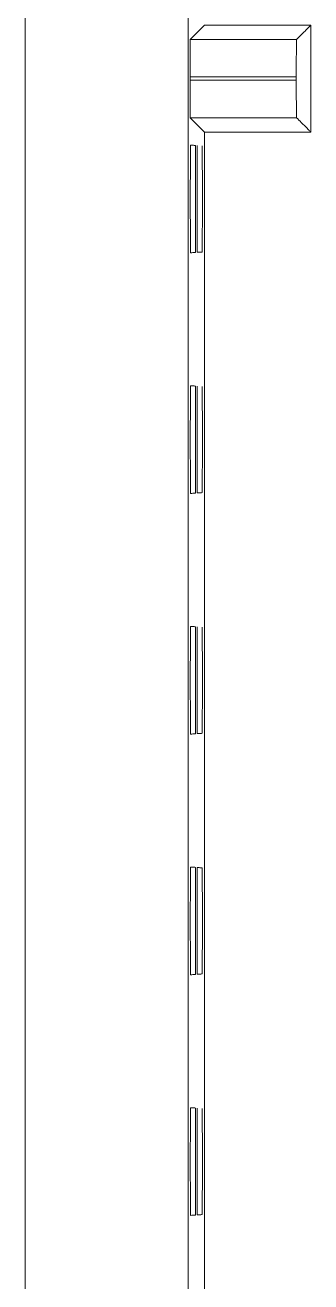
# Model space of a CAD drawing. Header units: millimetres. Extents: x -195 to 1349, y 148 to 750.
# Drawn here: x 1151.27 to 1156.61, y 434.49 to 457.99 of the extents above; entities that cross this region are included whole.
import ezdxf

# ---------------------------------------------------------------- set-up
doc = ezdxf.new("R2010")
doc.units = ezdxf.units.MM
doc.layers.add('4', color=7, linetype='CONTINUOUS', true_color=0xffffff)

msp = doc.modelspace()

# ---------------------------------------------------------------- linework, layer by layer
at = {"layer": '4', "color": 7, "linetype": 'Continuous', "lineweight": 18}
for p, q in [((1151.266, 493.431), (1151.266, 317.039)), ((1154.316, 492.781), (1154.316, 317.689)), ((1154.355, 457.716), (1154.623, 457.985)), ((1154.351, 457.016), (1154.351, 456.954)), ((1156.339, 457.016), (1156.339, 456.954)), ((1154.623, 455.985), (1154.355, 456.254))]:
    msp.add_line(p, q, dxfattribs=at)
for points in [[(1156.611, 457.985), (1155.949, 457.985), (1155.286, 457.985), (1154.623, 457.985)], [(1156.611, 457.985), (1156.611, 457.319), (1156.611, 456.652), (1156.611, 455.985)], [(1154.623, 455.985), (1155.286, 455.985), (1155.949, 455.985), (1156.611, 455.985)]]:
    msp.add_open_spline(points, degree=3, dxfattribs=at)
for points, knots in [([(1156.343, 457.716), (1156.353, 457.727), (1156.364, 457.738), (1156.423, 457.797), (1156.472, 457.845), (1156.55, 457.924), (1156.581, 457.955), (1156.611, 457.985)], [0, 0, 0, 0, 0.12101, 0.12101, 0.659295, 0.659295, 1, 1, 1, 1]), ([(1154.351, 457.016), (1154.351, 457.063), (1154.351, 457.108), (1154.351, 457.175), (1154.351, 457.197), (1154.351, 457.241), (1154.351, 457.262), (1154.351, 457.326), (1154.351, 457.366), (1154.352, 457.413), (1154.352, 457.423), (1154.352, 457.441), (1154.352, 457.45), (1154.352, 457.477), (1154.352, 457.494), (1154.352, 457.542), (1154.352, 457.571), (1154.353, 457.603), (1154.353, 457.609), (1154.353, 457.621), (1154.353, 457.638), (1154.353, 457.663), (1154.353, 457.678), (1154.354, 457.689), (1154.354, 457.692), (1154.354, 457.697), (1154.354, 457.7), (1154.354, 457.711), (1154.354, 457.716), (1154.355, 457.716)], [0, 0, 0, 0, 0.125, 0.125, 0.1875, 0.1875, 0.25, 0.25, 0.375, 0.375, 0.40625, 0.40625, 0.4375, 0.4375, 0.5, 0.5, 0.625, 0.625, 0.65625, 0.65625, 0.6875, 0.75, 0.8125, 0.8125, 0.84375, 0.84375, 0.875, 0.875, 1, 1, 1, 1]), ([(1156.343, 457.716), (1156.342, 457.716), (1156.342, 457.711), (1156.342, 457.698), (1156.342, 457.692), (1156.341, 457.679), (1156.341, 457.671), (1156.341, 457.644), (1156.341, 457.623), (1156.34, 457.591), (1156.34, 457.585), (1156.34, 457.571), (1156.34, 457.564), (1156.34, 457.542), (1156.34, 457.526), (1156.34, 457.478), (1156.34, 457.443), (1156.339, 457.395), (1156.339, 457.386), (1156.339, 457.366), (1156.339, 457.336), (1156.339, 457.284), (1156.339, 457.242), (1156.339, 457.209), (1156.339, 457.198), (1156.339, 457.176), (1156.339, 457.164), (1156.339, 457.108), (1156.339, 457.063), (1156.339, 457.016)], [0, 0, 0, 0, 0.125, 0.125, 0.1875, 0.1875, 0.25, 0.25, 0.375, 0.375, 0.40625, 0.40625, 0.4375, 0.4375, 0.5, 0.5, 0.625, 0.625, 0.65625, 0.65625, 0.6875, 0.75, 0.8125, 0.8125, 0.84375, 0.84375, 0.875, 0.875, 1, 1, 1, 1]), ([(1154.355, 456.254), (1154.354, 456.254), (1154.354, 456.259), (1154.354, 456.273), (1154.354, 456.278), (1154.353, 456.292), (1154.353, 456.3), (1154.353, 456.326), (1154.353, 456.348), (1154.352, 456.379), (1154.352, 456.386), (1154.352, 456.4), (1154.352, 456.407), (1154.352, 456.429), (1154.352, 456.444), (1154.352, 456.493), (1154.352, 456.528), (1154.352, 456.575), (1154.351, 456.585), (1154.351, 456.605), (1154.351, 456.635), (1154.351, 456.686), (1154.351, 456.729), (1154.351, 456.762), (1154.351, 456.773), (1154.351, 456.795), (1154.351, 456.806), (1154.351, 456.863), (1154.351, 456.908), (1154.351, 456.954)], [0, 0, 0, 0, 0.125, 0.125, 0.1875, 0.1875, 0.25, 0.25, 0.375, 0.375, 0.40625, 0.40625, 0.4375, 0.4375, 0.5, 0.5, 0.625, 0.625, 0.65625, 0.65625, 0.6875, 0.75, 0.8125, 0.8125, 0.84375, 0.84375, 0.875, 0.875, 1, 1, 1, 1]), ([(1156.339, 456.954), (1156.339, 456.908), (1156.339, 456.863), (1156.339, 456.796), (1156.339, 456.774), (1156.339, 456.73), (1156.339, 456.708), (1156.339, 456.645), (1156.339, 456.605), (1156.34, 456.557), (1156.34, 456.548), (1156.34, 456.53), (1156.34, 456.52), (1156.34, 456.494), (1156.34, 456.477), (1156.34, 456.428), (1156.34, 456.399), (1156.341, 456.367), (1156.341, 456.361), (1156.341, 456.349), (1156.341, 456.332), (1156.341, 456.308), (1156.341, 456.292), (1156.342, 456.282), (1156.342, 456.279), (1156.342, 456.273), (1156.342, 456.271), (1156.342, 456.259), (1156.342, 456.254), (1156.343, 456.254)], [0, 0, 0, 0, 0.125, 0.125, 0.1875, 0.1875, 0.25, 0.25, 0.375, 0.375, 0.40625, 0.40625, 0.4375, 0.4375, 0.5, 0.5, 0.625, 0.625, 0.65625, 0.65625, 0.6875, 0.75, 0.8125, 0.8125, 0.84375, 0.84375, 0.875, 0.875, 1, 1, 1, 1]), ([(1156.611, 455.985), (1156.599, 455.997), (1156.587, 456.009), (1156.527, 456.07), (1156.479, 456.118), (1156.401, 456.196), (1156.372, 456.225), (1156.343, 456.254)], [0, 0, 0, 0, 0.134571, 0.134571, 0.672856, 0.672856, 1, 1, 1, 1]), ([(1154.623, 455.985), (1154.623, 455.879), (1154.623, 455.773), (1154.623, 438.856), (1154.623, 422.046), (1154.623, 388.425), (1154.623, 371.614), (1154.623, 354.698), (1154.623, 354.591), (1154.623, 354.485)], [0, 0, 0, 0, 0.003136, 0.003136, 0.5, 0.5, 0.996864, 0.996864, 1, 1, 1, 1]), ([(1154.361, 453.728), (1154.361, 453.728), (1154.361, 453.735), (1154.36, 453.754), (1154.36, 453.762), (1154.36, 453.776), (1154.36, 453.781), (1154.36, 453.793), (1154.359, 453.799), (1154.359, 453.817), (1154.359, 453.846), (1154.359, 453.879), (1154.358, 453.907), (1154.358, 453.916), (1154.358, 453.936), (1154.358, 453.946), (1154.358, 453.978), (1154.358, 454), (1154.357, 454.069), (1154.357, 454.12), (1154.357, 454.189), (1154.357, 454.203), (1154.357, 454.231), (1154.357, 454.246), (1154.357, 454.289), (1154.357, 454.319), (1154.356, 454.38), (1154.356, 454.411), (1154.356, 454.458), (1154.356, 454.474), (1154.356, 454.506), (1154.356, 454.522), (1154.356, 454.571), (1154.356, 454.636), (1154.356, 454.702), (1154.356, 454.767), (1154.356, 454.8), (1154.356, 454.85), (1154.356, 454.866), (1154.356, 454.899), (1154.356, 454.98), (1154.356, 455.059), (1154.357, 455.135), (1154.357, 455.15), (1154.357, 455.18), (1154.357, 455.195), (1154.357, 455.239), (1154.357, 455.267), (1154.357, 455.349), (1154.357, 455.4), (1154.358, 455.459), (1154.358, 455.47), (1154.358, 455.492), (1154.358, 455.503), (1154.358, 455.534), (1154.358, 455.554), (1154.359, 455.591), (1154.359, 455.607), (1154.359, 455.639), (1154.359, 455.653), (1154.36, 455.678), (1154.36, 455.7), (1154.36, 455.716), (1154.361, 455.729), (1154.361, 455.734), (1154.361, 455.741), (1154.361, 455.742), (1154.361, 455.742)], [0, 0, 0, 0, 0.0625, 0.0625, 0.09375, 0.09375, 0.109375, 0.109375, 0.125, 0.125, 0.15625, 0.1875, 0.1875, 0.203125, 0.203125, 0.21875, 0.21875, 0.25, 0.25, 0.3125, 0.3125, 0.328125, 0.328125, 0.34375, 0.34375, 0.375, 0.375, 0.40625, 0.40625, 0.421875, 0.421875, 0.4375, 0.4375, 0.46875, 0.5, 0.5, 0.53125, 0.53125, 0.546875, 0.546875, 0.5625, 0.625, 0.625, 0.640625, 0.640625, 0.65625, 0.65625, 0.6875, 0.6875, 0.75, 0.75, 0.765625, 0.765625, 0.78125, 0.78125, 0.8125, 0.8125, 0.84375, 0.84375, 0.875, 0.875, 0.90625, 0.9375, 0.9375, 0.96875, 0.96875, 1, 1, 1, 1]), ([(1154.361, 455.742), (1154.375, 455.741), (1154.388, 455.741), (1154.41, 455.739), (1154.42, 455.738), (1154.436, 455.737), (1154.443, 455.737), (1154.451, 455.736)], [0, 0, 0, 0, 0.448295, 0.448295, 0.75351, 0.75351, 1, 1, 1, 1]), ([(1154.451, 455.736), (1154.451, 455.736), (1154.451, 455.73), (1154.452, 455.711), (1154.452, 455.703), (1154.452, 455.684), (1154.452, 455.672), (1154.453, 455.647), (1154.453, 455.619), (1154.453, 455.586), (1154.454, 455.559), (1154.454, 455.549), (1154.454, 455.53), (1154.454, 455.519), (1154.454, 455.488), (1154.454, 455.466), (1154.455, 455.397), (1154.455, 455.347), (1154.455, 455.278), (1154.455, 455.264), (1154.455, 455.236), (1154.455, 455.222), (1154.455, 455.178), (1154.455, 455.149), (1154.455, 455.089), (1154.456, 455.058), (1154.456, 455.011), (1154.456, 454.995), (1154.456, 454.963), (1154.456, 454.947), (1154.456, 454.899), (1154.456, 454.834), (1154.456, 454.769), (1154.456, 454.704), (1154.456, 454.671), (1154.456, 454.622), (1154.456, 454.605), (1154.456, 454.573), (1154.456, 454.492), (1154.456, 454.414), (1154.455, 454.338), (1154.455, 454.323), (1154.455, 454.293), (1154.455, 454.279), (1154.455, 454.235), (1154.455, 454.207), (1154.455, 454.126), (1154.455, 454.075), (1154.454, 454.017), (1154.454, 454.005), (1154.454, 453.983), (1154.454, 453.973), (1154.454, 453.941), (1154.454, 453.922), (1154.453, 453.886), (1154.453, 453.869), (1154.453, 453.838), (1154.453, 453.824), (1154.452, 453.798), (1154.452, 453.776), (1154.452, 453.76), (1154.451, 453.748), (1154.451, 453.743), (1154.451, 453.736), (1154.451, 453.734), (1154.451, 453.734)], [0, 0, 0, 0, 0.0625, 0.0625, 0.09375, 0.09375, 0.125, 0.125, 0.15625, 0.1875, 0.1875, 0.203125, 0.203125, 0.21875, 0.21875, 0.25, 0.25, 0.3125, 0.3125, 0.328125, 0.328125, 0.34375, 0.34375, 0.375, 0.375, 0.40625, 0.40625, 0.421875, 0.421875, 0.4375, 0.4375, 0.46875, 0.5, 0.5, 0.53125, 0.53125, 0.546875, 0.546875, 0.5625, 0.625, 0.625, 0.640625, 0.640625, 0.65625, 0.65625, 0.6875, 0.6875, 0.75, 0.75, 0.765625, 0.765625, 0.78125, 0.78125, 0.8125, 0.8125, 0.84375, 0.84375, 0.875, 0.875, 0.90625, 0.9375, 0.9375, 0.96875, 0.96875, 1, 1, 1, 1]), ([(1154.487, 453.737), (1154.487, 453.737), (1154.486, 453.743), (1154.486, 453.762), (1154.486, 453.77), (1154.486, 453.785), (1154.485, 453.79), (1154.485, 453.801), (1154.485, 453.807), (1154.485, 453.825), (1154.485, 453.853), (1154.484, 453.887), (1154.484, 453.914), (1154.484, 453.923), (1154.484, 453.943), (1154.484, 453.953), (1154.484, 453.984), (1154.484, 454.006), (1154.483, 454.075), (1154.483, 454.125), (1154.483, 454.194), (1154.483, 454.208), (1154.483, 454.236), (1154.483, 454.25), (1154.482, 454.293), (1154.482, 454.323), (1154.482, 454.383), (1154.482, 454.413), (1154.482, 454.46), (1154.482, 454.476), (1154.482, 454.508), (1154.482, 454.524), (1154.482, 454.572), (1154.482, 454.637), (1154.482, 454.702), (1154.482, 454.767), (1154.482, 454.8), (1154.482, 454.849), (1154.482, 454.865), (1154.482, 454.898), (1154.482, 454.978), (1154.482, 455.056), (1154.482, 455.132), (1154.482, 455.147), (1154.482, 455.176), (1154.482, 455.191), (1154.483, 455.234), (1154.483, 455.262), (1154.483, 455.344), (1154.483, 455.394), (1154.483, 455.452), (1154.484, 455.464), (1154.484, 455.486), (1154.484, 455.496), (1154.484, 455.527), (1154.484, 455.547), (1154.484, 455.583), (1154.484, 455.6), (1154.485, 455.631), (1154.485, 455.645), (1154.485, 455.67), (1154.486, 455.692), (1154.486, 455.708), (1154.486, 455.721), (1154.486, 455.726), (1154.487, 455.732), (1154.487, 455.734), (1154.487, 455.734)], [0, 0, 0, 0, 0.0625, 0.0625, 0.09375, 0.09375, 0.109375, 0.109375, 0.125, 0.125, 0.15625, 0.1875, 0.1875, 0.203125, 0.203125, 0.21875, 0.21875, 0.25, 0.25, 0.3125, 0.3125, 0.328125, 0.328125, 0.34375, 0.34375, 0.375, 0.375, 0.40625, 0.40625, 0.421875, 0.421875, 0.4375, 0.4375, 0.46875, 0.5, 0.5, 0.53125, 0.53125, 0.546875, 0.546875, 0.5625, 0.625, 0.625, 0.640625, 0.640625, 0.65625, 0.65625, 0.6875, 0.6875, 0.75, 0.75, 0.765625, 0.765625, 0.78125, 0.78125, 0.8125, 0.8125, 0.84375, 0.84375, 0.875, 0.875, 0.90625, 0.9375, 0.9375, 0.96875, 0.96875, 1, 1, 1, 1]), ([(1154.576, 455.727), (1154.577, 455.727), (1154.577, 455.721), (1154.577, 455.702), (1154.578, 455.694), (1154.578, 455.675), (1154.578, 455.664), (1154.578, 455.639), (1154.579, 455.612), (1154.579, 455.578), (1154.579, 455.551), (1154.579, 455.542), (1154.579, 455.523), (1154.58, 455.513), (1154.58, 455.481), (1154.58, 455.46), (1154.58, 455.391), (1154.58, 455.341), (1154.581, 455.273), (1154.581, 455.26), (1154.581, 455.232), (1154.581, 455.217), (1154.581, 455.174), (1154.581, 455.145), (1154.581, 455.086), (1154.581, 455.055), (1154.581, 455.009), (1154.581, 454.993), (1154.581, 454.961), (1154.581, 454.945), (1154.581, 454.897), (1154.581, 454.833), (1154.581, 454.769), (1154.581, 454.704), (1154.581, 454.671), (1154.581, 454.623), (1154.581, 454.606), (1154.581, 454.574), (1154.581, 454.494), (1154.581, 454.417), (1154.581, 454.342), (1154.581, 454.327), (1154.581, 454.297), (1154.581, 454.283), (1154.581, 454.239), (1154.581, 454.212), (1154.58, 454.131), (1154.58, 454.081), (1154.58, 454.023), (1154.58, 454.012), (1154.58, 453.99), (1154.58, 453.979), (1154.579, 453.948), (1154.579, 453.929), (1154.579, 453.893), (1154.579, 453.876), (1154.579, 453.846), (1154.578, 453.832), (1154.578, 453.807), (1154.578, 453.785), (1154.577, 453.769), (1154.577, 453.756), (1154.577, 453.751), (1154.577, 453.745), (1154.576, 453.743), (1154.576, 453.743)], [0, 0, 0, 0, 0.0625, 0.0625, 0.09375, 0.09375, 0.125, 0.125, 0.15625, 0.1875, 0.1875, 0.203125, 0.203125, 0.21875, 0.21875, 0.25, 0.25, 0.3125, 0.3125, 0.328125, 0.328125, 0.34375, 0.34375, 0.375, 0.375, 0.40625, 0.40625, 0.421875, 0.421875, 0.4375, 0.4375, 0.46875, 0.5, 0.5, 0.53125, 0.53125, 0.546875, 0.546875, 0.5625, 0.625, 0.625, 0.640625, 0.640625, 0.65625, 0.65625, 0.6875, 0.6875, 0.75, 0.75, 0.765625, 0.765625, 0.78125, 0.78125, 0.8125, 0.8125, 0.84375, 0.84375, 0.875, 0.875, 0.90625, 0.9375, 0.9375, 0.96875, 0.96875, 1, 1, 1, 1]), ([(1154.361, 453.728), (1154.375, 453.729), (1154.388, 453.73), (1154.41, 453.732), (1154.42, 453.732), (1154.436, 453.733), (1154.443, 453.734), (1154.451, 453.734)], [0, 0, 0, 0, 0.448296, 0.448296, 0.75351, 0.75351, 1, 1, 1, 1]), ([(1154.487, 453.737), (1154.499, 453.738), (1154.511, 453.739), (1154.532, 453.74), (1154.541, 453.741), (1154.559, 453.742), (1154.567, 453.743), (1154.576, 453.743)], [0, 0, 0, 0, 0.406541, 0.406541, 0.703271, 0.703271, 1, 1, 1, 1]), ([(1154.361, 449.228), (1154.361, 449.228), (1154.361, 449.235), (1154.36, 449.254), (1154.36, 449.262), (1154.36, 449.276), (1154.36, 449.281), (1154.36, 449.293), (1154.359, 449.299), (1154.359, 449.317), (1154.359, 449.346), (1154.359, 449.379), (1154.358, 449.407), (1154.358, 449.416), (1154.358, 449.436), (1154.358, 449.446), (1154.358, 449.478), (1154.358, 449.5), (1154.357, 449.569), (1154.357, 449.62), (1154.357, 449.689), (1154.357, 449.703), (1154.357, 449.731), (1154.357, 449.746), (1154.357, 449.789), (1154.357, 449.819), (1154.356, 449.88), (1154.356, 449.911), (1154.356, 449.958), (1154.356, 449.974), (1154.356, 450.006), (1154.356, 450.022), (1154.356, 450.071), (1154.356, 450.136), (1154.356, 450.202), (1154.356, 450.267), (1154.356, 450.3), (1154.356, 450.35), (1154.356, 450.366), (1154.356, 450.399), (1154.356, 450.48), (1154.356, 450.559), (1154.357, 450.635), (1154.357, 450.65), (1154.357, 450.68), (1154.357, 450.695), (1154.357, 450.739), (1154.357, 450.767), (1154.357, 450.849), (1154.357, 450.9), (1154.358, 450.959), (1154.358, 450.97), (1154.358, 450.992), (1154.358, 451.003), (1154.358, 451.034), (1154.358, 451.054), (1154.359, 451.091), (1154.359, 451.107), (1154.359, 451.139), (1154.359, 451.153), (1154.36, 451.178), (1154.36, 451.2), (1154.36, 451.216), (1154.361, 451.229), (1154.361, 451.234), (1154.361, 451.241), (1154.361, 451.242), (1154.361, 451.242)], [0, 0, 0, 0, 0.0625, 0.0625, 0.09375, 0.09375, 0.109375, 0.109375, 0.125, 0.125, 0.15625, 0.1875, 0.1875, 0.203125, 0.203125, 0.21875, 0.21875, 0.25, 0.25, 0.3125, 0.3125, 0.328125, 0.328125, 0.34375, 0.34375, 0.375, 0.375, 0.40625, 0.40625, 0.421875, 0.421875, 0.4375, 0.4375, 0.46875, 0.5, 0.5, 0.53125, 0.53125, 0.546875, 0.546875, 0.5625, 0.625, 0.625, 0.640625, 0.640625, 0.65625, 0.65625, 0.6875, 0.6875, 0.75, 0.75, 0.765625, 0.765625, 0.78125, 0.78125, 0.8125, 0.8125, 0.84375, 0.84375, 0.875, 0.875, 0.90625, 0.9375, 0.9375, 0.96875, 0.96875, 1, 1, 1, 1]), ([(1154.361, 451.242), (1154.375, 451.241), (1154.388, 451.241), (1154.41, 451.239), (1154.42, 451.238), (1154.436, 451.237), (1154.443, 451.237), (1154.451, 451.236)], [0, 0, 0, 0, 0.448295, 0.448295, 0.75351, 0.75351, 1, 1, 1, 1]), ([(1154.451, 451.236), (1154.451, 451.236), (1154.451, 451.23), (1154.452, 451.211), (1154.452, 451.203), (1154.452, 451.184), (1154.452, 451.172), (1154.453, 451.147), (1154.453, 451.119), (1154.453, 451.086), (1154.454, 451.059), (1154.454, 451.049), (1154.454, 451.03), (1154.454, 451.019), (1154.454, 450.988), (1154.454, 450.966), (1154.455, 450.897), (1154.455, 450.847), (1154.455, 450.778), (1154.455, 450.764), (1154.455, 450.736), (1154.455, 450.722), (1154.455, 450.678), (1154.455, 450.649), (1154.455, 450.589), (1154.456, 450.558), (1154.456, 450.511), (1154.456, 450.495), (1154.456, 450.463), (1154.456, 450.447), (1154.456, 450.399), (1154.456, 450.334), (1154.456, 450.269), (1154.456, 450.204), (1154.456, 450.171), (1154.456, 450.122), (1154.456, 450.105), (1154.456, 450.073), (1154.456, 449.992), (1154.456, 449.914), (1154.455, 449.838), (1154.455, 449.823), (1154.455, 449.793), (1154.455, 449.779), (1154.455, 449.735), (1154.455, 449.707), (1154.455, 449.626), (1154.455, 449.575), (1154.454, 449.517), (1154.454, 449.505), (1154.454, 449.483), (1154.454, 449.473), (1154.454, 449.441), (1154.454, 449.422), (1154.453, 449.386), (1154.453, 449.369), (1154.453, 449.338), (1154.453, 449.324), (1154.452, 449.298), (1154.452, 449.276), (1154.452, 449.26), (1154.451, 449.248), (1154.451, 449.243), (1154.451, 449.236), (1154.451, 449.234), (1154.451, 449.234)], [0, 0, 0, 0, 0.0625, 0.0625, 0.09375, 0.09375, 0.125, 0.125, 0.15625, 0.1875, 0.1875, 0.203125, 0.203125, 0.21875, 0.21875, 0.25, 0.25, 0.3125, 0.3125, 0.328125, 0.328125, 0.34375, 0.34375, 0.375, 0.375, 0.40625, 0.40625, 0.421875, 0.421875, 0.4375, 0.4375, 0.46875, 0.5, 0.5, 0.53125, 0.53125, 0.546875, 0.546875, 0.5625, 0.625, 0.625, 0.640625, 0.640625, 0.65625, 0.65625, 0.6875, 0.6875, 0.75, 0.75, 0.765625, 0.765625, 0.78125, 0.78125, 0.8125, 0.8125, 0.84375, 0.84375, 0.875, 0.875, 0.90625, 0.9375, 0.9375, 0.96875, 0.96875, 1, 1, 1, 1]), ([(1154.487, 449.237), (1154.487, 449.237), (1154.486, 449.243), (1154.486, 449.262), (1154.486, 449.27), (1154.486, 449.285), (1154.485, 449.29), (1154.485, 449.301), (1154.485, 449.307), (1154.485, 449.325), (1154.485, 449.353), (1154.484, 449.387), (1154.484, 449.414), (1154.484, 449.423), (1154.484, 449.443), (1154.484, 449.453), (1154.484, 449.484), (1154.484, 449.506), (1154.483, 449.575), (1154.483, 449.625), (1154.483, 449.694), (1154.483, 449.708), (1154.483, 449.736), (1154.483, 449.75), (1154.482, 449.793), (1154.482, 449.823), (1154.482, 449.883), (1154.482, 449.913), (1154.482, 449.96), (1154.482, 449.976), (1154.482, 450.008), (1154.482, 450.024), (1154.482, 450.072), (1154.482, 450.137), (1154.482, 450.202), (1154.482, 450.267), (1154.482, 450.3), (1154.482, 450.349), (1154.482, 450.365), (1154.482, 450.398), (1154.482, 450.478), (1154.482, 450.556), (1154.482, 450.632), (1154.482, 450.647), (1154.482, 450.676), (1154.482, 450.691), (1154.483, 450.734), (1154.483, 450.762), (1154.483, 450.844), (1154.483, 450.894), (1154.483, 450.952), (1154.484, 450.964), (1154.484, 450.986), (1154.484, 450.996), (1154.484, 451.027), (1154.484, 451.047), (1154.484, 451.083), (1154.484, 451.1), (1154.485, 451.131), (1154.485, 451.145), (1154.485, 451.17), (1154.486, 451.192), (1154.486, 451.208), (1154.486, 451.221), (1154.486, 451.226), (1154.487, 451.232), (1154.487, 451.234), (1154.487, 451.234)], [0, 0, 0, 0, 0.0625, 0.0625, 0.09375, 0.09375, 0.109375, 0.109375, 0.125, 0.125, 0.15625, 0.1875, 0.1875, 0.203125, 0.203125, 0.21875, 0.21875, 0.25, 0.25, 0.3125, 0.3125, 0.328125, 0.328125, 0.34375, 0.34375, 0.375, 0.375, 0.40625, 0.40625, 0.421875, 0.421875, 0.4375, 0.4375, 0.46875, 0.5, 0.5, 0.53125, 0.53125, 0.546875, 0.546875, 0.5625, 0.625, 0.625, 0.640625, 0.640625, 0.65625, 0.65625, 0.6875, 0.6875, 0.75, 0.75, 0.765625, 0.765625, 0.78125, 0.78125, 0.8125, 0.8125, 0.84375, 0.84375, 0.875, 0.875, 0.90625, 0.9375, 0.9375, 0.96875, 0.96875, 1, 1, 1, 1]), ([(1154.576, 451.227), (1154.577, 451.227), (1154.577, 451.221), (1154.577, 451.202), (1154.578, 451.194), (1154.578, 451.175), (1154.578, 451.164), (1154.578, 451.139), (1154.579, 451.112), (1154.579, 451.078), (1154.579, 451.051), (1154.579, 451.042), (1154.579, 451.023), (1154.58, 451.013), (1154.58, 450.981), (1154.58, 450.96), (1154.58, 450.891), (1154.58, 450.841), (1154.581, 450.773), (1154.581, 450.76), (1154.581, 450.732), (1154.581, 450.717), (1154.581, 450.674), (1154.581, 450.645), (1154.581, 450.586), (1154.581, 450.555), (1154.581, 450.509), (1154.581, 450.493), (1154.581, 450.461), (1154.581, 450.445), (1154.581, 450.397), (1154.581, 450.333), (1154.581, 450.269), (1154.581, 450.204), (1154.581, 450.171), (1154.581, 450.123), (1154.581, 450.106), (1154.581, 450.074), (1154.581, 449.994), (1154.581, 449.917), (1154.581, 449.842), (1154.581, 449.827), (1154.581, 449.797), (1154.581, 449.783), (1154.581, 449.739), (1154.581, 449.712), (1154.58, 449.631), (1154.58, 449.581), (1154.58, 449.523), (1154.58, 449.512), (1154.58, 449.49), (1154.58, 449.479), (1154.579, 449.448), (1154.579, 449.429), (1154.579, 449.393), (1154.579, 449.376), (1154.579, 449.346), (1154.578, 449.332), (1154.578, 449.307), (1154.578, 449.285), (1154.577, 449.269), (1154.577, 449.256), (1154.577, 449.251), (1154.577, 449.245), (1154.576, 449.243), (1154.576, 449.243)], [0, 0, 0, 0, 0.0625, 0.0625, 0.09375, 0.09375, 0.125, 0.125, 0.15625, 0.1875, 0.1875, 0.203125, 0.203125, 0.21875, 0.21875, 0.25, 0.25, 0.3125, 0.3125, 0.328125, 0.328125, 0.34375, 0.34375, 0.375, 0.375, 0.40625, 0.40625, 0.421875, 0.421875, 0.4375, 0.4375, 0.46875, 0.5, 0.5, 0.53125, 0.53125, 0.546875, 0.546875, 0.5625, 0.625, 0.625, 0.640625, 0.640625, 0.65625, 0.65625, 0.6875, 0.6875, 0.75, 0.75, 0.765625, 0.765625, 0.78125, 0.78125, 0.8125, 0.8125, 0.84375, 0.84375, 0.875, 0.875, 0.90625, 0.9375, 0.9375, 0.96875, 0.96875, 1, 1, 1, 1]), ([(1154.361, 449.228), (1154.375, 449.229), (1154.388, 449.23), (1154.41, 449.232), (1154.42, 449.232), (1154.436, 449.233), (1154.443, 449.234), (1154.451, 449.234)], [0, 0, 0, 0, 0.448296, 0.448296, 0.75351, 0.75351, 1, 1, 1, 1]), ([(1154.487, 449.237), (1154.499, 449.238), (1154.511, 449.239), (1154.532, 449.24), (1154.541, 449.241), (1154.559, 449.242), (1154.567, 449.243), (1154.576, 449.243)], [0, 0, 0, 0, 0.406541, 0.406541, 0.703271, 0.703271, 1, 1, 1, 1]), ([(1154.361, 444.728), (1154.361, 444.728), (1154.361, 444.735), (1154.36, 444.754), (1154.36, 444.762), (1154.36, 444.776), (1154.36, 444.781), (1154.36, 444.793), (1154.359, 444.799), (1154.359, 444.817), (1154.359, 444.846), (1154.359, 444.879), (1154.358, 444.907), (1154.358, 444.916), (1154.358, 444.936), (1154.358, 444.946), (1154.358, 444.978), (1154.358, 445), (1154.357, 445.069), (1154.357, 445.12), (1154.357, 445.189), (1154.357, 445.203), (1154.357, 445.231), (1154.357, 445.246), (1154.357, 445.289), (1154.357, 445.319), (1154.356, 445.38), (1154.356, 445.411), (1154.356, 445.458), (1154.356, 445.474), (1154.356, 445.506), (1154.356, 445.522), (1154.356, 445.571), (1154.356, 445.636), (1154.356, 445.702), (1154.356, 445.767), (1154.356, 445.8), (1154.356, 445.85), (1154.356, 445.866), (1154.356, 445.899), (1154.356, 445.98), (1154.356, 446.059), (1154.357, 446.135), (1154.357, 446.15), (1154.357, 446.18), (1154.357, 446.195), (1154.357, 446.239), (1154.357, 446.267), (1154.357, 446.349), (1154.357, 446.4), (1154.358, 446.459), (1154.358, 446.47), (1154.358, 446.492), (1154.358, 446.503), (1154.358, 446.534), (1154.358, 446.554), (1154.359, 446.591), (1154.359, 446.607), (1154.359, 446.639), (1154.359, 446.653), (1154.36, 446.678), (1154.36, 446.7), (1154.36, 446.716), (1154.361, 446.729), (1154.361, 446.734), (1154.361, 446.741), (1154.361, 446.742), (1154.361, 446.742)], [0, 0, 0, 0, 0.0625, 0.0625, 0.09375, 0.09375, 0.109375, 0.109375, 0.125, 0.125, 0.15625, 0.1875, 0.1875, 0.203125, 0.203125, 0.21875, 0.21875, 0.25, 0.25, 0.3125, 0.3125, 0.328125, 0.328125, 0.34375, 0.34375, 0.375, 0.375, 0.40625, 0.40625, 0.421875, 0.421875, 0.4375, 0.4375, 0.46875, 0.5, 0.5, 0.53125, 0.53125, 0.546875, 0.546875, 0.5625, 0.625, 0.625, 0.640625, 0.640625, 0.65625, 0.65625, 0.6875, 0.6875, 0.75, 0.75, 0.765625, 0.765625, 0.78125, 0.78125, 0.8125, 0.8125, 0.84375, 0.84375, 0.875, 0.875, 0.90625, 0.9375, 0.9375, 0.96875, 0.96875, 1, 1, 1, 1]), ([(1154.361, 446.742), (1154.375, 446.741), (1154.388, 446.741), (1154.41, 446.739), (1154.42, 446.738), (1154.436, 446.737), (1154.443, 446.737), (1154.451, 446.736)], [0, 0, 0, 0, 0.448295, 0.448295, 0.75351, 0.75351, 1, 1, 1, 1]), ([(1154.451, 446.736), (1154.451, 446.736), (1154.451, 446.73), (1154.452, 446.711), (1154.452, 446.703), (1154.452, 446.684), (1154.452, 446.672), (1154.453, 446.647), (1154.453, 446.619), (1154.453, 446.586), (1154.454, 446.559), (1154.454, 446.549), (1154.454, 446.53), (1154.454, 446.519), (1154.454, 446.488), (1154.454, 446.466), (1154.455, 446.397), (1154.455, 446.347), (1154.455, 446.278), (1154.455, 446.264), (1154.455, 446.236), (1154.455, 446.222), (1154.455, 446.178), (1154.455, 446.149), (1154.455, 446.089), (1154.456, 446.058), (1154.456, 446.011), (1154.456, 445.995), (1154.456, 445.963), (1154.456, 445.947), (1154.456, 445.899), (1154.456, 445.834), (1154.456, 445.769), (1154.456, 445.704), (1154.456, 445.671), (1154.456, 445.622), (1154.456, 445.605), (1154.456, 445.573), (1154.456, 445.492), (1154.456, 445.414), (1154.455, 445.338), (1154.455, 445.323), (1154.455, 445.293), (1154.455, 445.279), (1154.455, 445.235), (1154.455, 445.207), (1154.455, 445.126), (1154.455, 445.075), (1154.454, 445.017), (1154.454, 445.005), (1154.454, 444.983), (1154.454, 444.973), (1154.454, 444.941), (1154.454, 444.922), (1154.453, 444.886), (1154.453, 444.869), (1154.453, 444.838), (1154.453, 444.824), (1154.452, 444.798), (1154.452, 444.776), (1154.452, 444.76), (1154.451, 444.748), (1154.451, 444.743), (1154.451, 444.736), (1154.451, 444.734), (1154.451, 444.734)], [0, 0, 0, 0, 0.0625, 0.0625, 0.09375, 0.09375, 0.125, 0.125, 0.15625, 0.1875, 0.1875, 0.203125, 0.203125, 0.21875, 0.21875, 0.25, 0.25, 0.3125, 0.3125, 0.328125, 0.328125, 0.34375, 0.34375, 0.375, 0.375, 0.40625, 0.40625, 0.421875, 0.421875, 0.4375, 0.4375, 0.46875, 0.5, 0.5, 0.53125, 0.53125, 0.546875, 0.546875, 0.5625, 0.625, 0.625, 0.640625, 0.640625, 0.65625, 0.65625, 0.6875, 0.6875, 0.75, 0.75, 0.765625, 0.765625, 0.78125, 0.78125, 0.8125, 0.8125, 0.84375, 0.84375, 0.875, 0.875, 0.90625, 0.9375, 0.9375, 0.96875, 0.96875, 1, 1, 1, 1]), ([(1154.487, 444.737), (1154.487, 444.737), (1154.486, 444.743), (1154.486, 444.762), (1154.486, 444.77), (1154.486, 444.785), (1154.485, 444.79), (1154.485, 444.801), (1154.485, 444.807), (1154.485, 444.825), (1154.485, 444.853), (1154.484, 444.887), (1154.484, 444.914), (1154.484, 444.923), (1154.484, 444.943), (1154.484, 444.953), (1154.484, 444.984), (1154.484, 445.006), (1154.483, 445.075), (1154.483, 445.125), (1154.483, 445.194), (1154.483, 445.208), (1154.483, 445.236), (1154.483, 445.25), (1154.482, 445.293), (1154.482, 445.323), (1154.482, 445.383), (1154.482, 445.413), (1154.482, 445.46), (1154.482, 445.476), (1154.482, 445.508), (1154.482, 445.524), (1154.482, 445.572), (1154.482, 445.637), (1154.482, 445.702), (1154.482, 445.767), (1154.482, 445.8), (1154.482, 445.849), (1154.482, 445.865), (1154.482, 445.898), (1154.482, 445.978), (1154.482, 446.056), (1154.482, 446.132), (1154.482, 446.147), (1154.482, 446.176), (1154.482, 446.191), (1154.483, 446.234), (1154.483, 446.262), (1154.483, 446.344), (1154.483, 446.394), (1154.483, 446.452), (1154.484, 446.464), (1154.484, 446.486), (1154.484, 446.496), (1154.484, 446.527), (1154.484, 446.547), (1154.484, 446.583), (1154.484, 446.6), (1154.485, 446.631), (1154.485, 446.645), (1154.485, 446.67), (1154.486, 446.692), (1154.486, 446.708), (1154.486, 446.721), (1154.486, 446.726), (1154.487, 446.732), (1154.487, 446.734), (1154.487, 446.734)], [0, 0, 0, 0, 0.0625, 0.0625, 0.09375, 0.09375, 0.109375, 0.109375, 0.125, 0.125, 0.15625, 0.1875, 0.1875, 0.203125, 0.203125, 0.21875, 0.21875, 0.25, 0.25, 0.3125, 0.3125, 0.328125, 0.328125, 0.34375, 0.34375, 0.375, 0.375, 0.40625, 0.40625, 0.421875, 0.421875, 0.4375, 0.4375, 0.46875, 0.5, 0.5, 0.53125, 0.53125, 0.546875, 0.546875, 0.5625, 0.625, 0.625, 0.640625, 0.640625, 0.65625, 0.65625, 0.6875, 0.6875, 0.75, 0.75, 0.765625, 0.765625, 0.78125, 0.78125, 0.8125, 0.8125, 0.84375, 0.84375, 0.875, 0.875, 0.90625, 0.9375, 0.9375, 0.96875, 0.96875, 1, 1, 1, 1]), ([(1154.576, 446.727), (1154.577, 446.727), (1154.577, 446.721), (1154.577, 446.702), (1154.578, 446.694), (1154.578, 446.675), (1154.578, 446.664), (1154.578, 446.639), (1154.579, 446.612), (1154.579, 446.578), (1154.579, 446.551), (1154.579, 446.542), (1154.579, 446.523), (1154.58, 446.513), (1154.58, 446.481), (1154.58, 446.46), (1154.58, 446.391), (1154.58, 446.341), (1154.581, 446.273), (1154.581, 446.26), (1154.581, 446.232), (1154.581, 446.217), (1154.581, 446.174), (1154.581, 446.145), (1154.581, 446.086), (1154.581, 446.055), (1154.581, 446.009), (1154.581, 445.993), (1154.581, 445.961), (1154.581, 445.945), (1154.581, 445.897), (1154.581, 445.833), (1154.581, 445.769), (1154.581, 445.704), (1154.581, 445.671), (1154.581, 445.623), (1154.581, 445.606), (1154.581, 445.574), (1154.581, 445.494), (1154.581, 445.417), (1154.581, 445.342), (1154.581, 445.327), (1154.581, 445.297), (1154.581, 445.283), (1154.581, 445.239), (1154.581, 445.212), (1154.58, 445.131), (1154.58, 445.081), (1154.58, 445.023), (1154.58, 445.012), (1154.58, 444.99), (1154.58, 444.979), (1154.579, 444.948), (1154.579, 444.929), (1154.579, 444.893), (1154.579, 444.876), (1154.579, 444.846), (1154.578, 444.832), (1154.578, 444.807), (1154.578, 444.785), (1154.577, 444.769), (1154.577, 444.756), (1154.577, 444.751), (1154.577, 444.745), (1154.576, 444.743), (1154.576, 444.743)], [0, 0, 0, 0, 0.0625, 0.0625, 0.09375, 0.09375, 0.125, 0.125, 0.15625, 0.1875, 0.1875, 0.203125, 0.203125, 0.21875, 0.21875, 0.25, 0.25, 0.3125, 0.3125, 0.328125, 0.328125, 0.34375, 0.34375, 0.375, 0.375, 0.40625, 0.40625, 0.421875, 0.421875, 0.4375, 0.4375, 0.46875, 0.5, 0.5, 0.53125, 0.53125, 0.546875, 0.546875, 0.5625, 0.625, 0.625, 0.640625, 0.640625, 0.65625, 0.65625, 0.6875, 0.6875, 0.75, 0.75, 0.765625, 0.765625, 0.78125, 0.78125, 0.8125, 0.8125, 0.84375, 0.84375, 0.875, 0.875, 0.90625, 0.9375, 0.9375, 0.96875, 0.96875, 1, 1, 1, 1]), ([(1154.361, 444.728), (1154.375, 444.729), (1154.388, 444.73), (1154.41, 444.732), (1154.42, 444.732), (1154.436, 444.733), (1154.443, 444.734), (1154.451, 444.734)], [0, 0, 0, 0, 0.448296, 0.448296, 0.75351, 0.75351, 1, 1, 1, 1]), ([(1154.487, 444.737), (1154.499, 444.738), (1154.511, 444.739), (1154.532, 444.74), (1154.541, 444.741), (1154.559, 444.742), (1154.567, 444.743), (1154.576, 444.743)], [0, 0, 0, 0, 0.406541, 0.406541, 0.703271, 0.703271, 1, 1, 1, 1]), ([(1154.361, 440.228), (1154.361, 440.228), (1154.361, 440.235), (1154.36, 440.254), (1154.36, 440.262), (1154.36, 440.276), (1154.36, 440.281), (1154.36, 440.293), (1154.359, 440.299), (1154.359, 440.317), (1154.359, 440.346), (1154.359, 440.379), (1154.358, 440.407), (1154.358, 440.416), (1154.358, 440.436), (1154.358, 440.446), (1154.358, 440.478), (1154.358, 440.5), (1154.357, 440.569), (1154.357, 440.62), (1154.357, 440.689), (1154.357, 440.703), (1154.357, 440.731), (1154.357, 440.746), (1154.357, 440.789), (1154.357, 440.819), (1154.356, 440.88), (1154.356, 440.911), (1154.356, 440.958), (1154.356, 440.974), (1154.356, 441.006), (1154.356, 441.022), (1154.356, 441.071), (1154.356, 441.136), (1154.356, 441.202), (1154.356, 441.267), (1154.356, 441.3), (1154.356, 441.35), (1154.356, 441.366), (1154.356, 441.399), (1154.356, 441.48), (1154.356, 441.559), (1154.357, 441.635), (1154.357, 441.65), (1154.357, 441.68), (1154.357, 441.695), (1154.357, 441.739), (1154.357, 441.767), (1154.357, 441.849), (1154.357, 441.9), (1154.358, 441.959), (1154.358, 441.97), (1154.358, 441.992), (1154.358, 442.003), (1154.358, 442.034), (1154.358, 442.054), (1154.359, 442.091), (1154.359, 442.107), (1154.359, 442.139), (1154.359, 442.153), (1154.36, 442.178), (1154.36, 442.2), (1154.36, 442.216), (1154.361, 442.229), (1154.361, 442.234), (1154.361, 442.241), (1154.361, 442.242), (1154.361, 442.242)], [0, 0, 0, 0, 0.0625, 0.0625, 0.09375, 0.09375, 0.109375, 0.109375, 0.125, 0.125, 0.15625, 0.1875, 0.1875, 0.203125, 0.203125, 0.21875, 0.21875, 0.25, 0.25, 0.3125, 0.3125, 0.328125, 0.328125, 0.34375, 0.34375, 0.375, 0.375, 0.40625, 0.40625, 0.421875, 0.421875, 0.4375, 0.4375, 0.46875, 0.5, 0.5, 0.53125, 0.53125, 0.546875, 0.546875, 0.5625, 0.625, 0.625, 0.640625, 0.640625, 0.65625, 0.65625, 0.6875, 0.6875, 0.75, 0.75, 0.765625, 0.765625, 0.78125, 0.78125, 0.8125, 0.8125, 0.84375, 0.84375, 0.875, 0.875, 0.90625, 0.9375, 0.9375, 0.96875, 0.96875, 1, 1, 1, 1]), ([(1154.361, 442.242), (1154.375, 442.241), (1154.388, 442.241), (1154.41, 442.239), (1154.42, 442.238), (1154.436, 442.237), (1154.443, 442.237), (1154.451, 442.236)], [0, 0, 0, 0, 0.448295, 0.448295, 0.75351, 0.75351, 1, 1, 1, 1]), ([(1154.451, 442.236), (1154.451, 442.236), (1154.451, 442.23), (1154.452, 442.211), (1154.452, 442.203), (1154.452, 442.184), (1154.452, 442.172), (1154.453, 442.147), (1154.453, 442.119), (1154.453, 442.086), (1154.454, 442.059), (1154.454, 442.049), (1154.454, 442.03), (1154.454, 442.019), (1154.454, 441.988), (1154.454, 441.966), (1154.455, 441.897), (1154.455, 441.847), (1154.455, 441.778), (1154.455, 441.764), (1154.455, 441.736), (1154.455, 441.722), (1154.455, 441.678), (1154.455, 441.649), (1154.455, 441.589), (1154.456, 441.558), (1154.456, 441.511), (1154.456, 441.495), (1154.456, 441.463), (1154.456, 441.447), (1154.456, 441.399), (1154.456, 441.334), (1154.456, 441.269), (1154.456, 441.204), (1154.456, 441.171), (1154.456, 441.122), (1154.456, 441.105), (1154.456, 441.073), (1154.456, 440.992), (1154.456, 440.914), (1154.455, 440.838), (1154.455, 440.823), (1154.455, 440.793), (1154.455, 440.779), (1154.455, 440.735), (1154.455, 440.707), (1154.455, 440.626), (1154.455, 440.575), (1154.454, 440.517), (1154.454, 440.505), (1154.454, 440.483), (1154.454, 440.473), (1154.454, 440.441), (1154.454, 440.422), (1154.453, 440.386), (1154.453, 440.369), (1154.453, 440.338), (1154.453, 440.324), (1154.452, 440.298), (1154.452, 440.276), (1154.452, 440.26), (1154.451, 440.248), (1154.451, 440.243), (1154.451, 440.236), (1154.451, 440.234), (1154.451, 440.234)], [0, 0, 0, 0, 0.0625, 0.0625, 0.09375, 0.09375, 0.125, 0.125, 0.15625, 0.1875, 0.1875, 0.203125, 0.203125, 0.21875, 0.21875, 0.25, 0.25, 0.3125, 0.3125, 0.328125, 0.328125, 0.34375, 0.34375, 0.375, 0.375, 0.40625, 0.40625, 0.421875, 0.421875, 0.4375, 0.4375, 0.46875, 0.5, 0.5, 0.53125, 0.53125, 0.546875, 0.546875, 0.5625, 0.625, 0.625, 0.640625, 0.640625, 0.65625, 0.65625, 0.6875, 0.6875, 0.75, 0.75, 0.765625, 0.765625, 0.78125, 0.78125, 0.8125, 0.8125, 0.84375, 0.84375, 0.875, 0.875, 0.90625, 0.9375, 0.9375, 0.96875, 0.96875, 1, 1, 1, 1]), ([(1154.487, 440.237), (1154.487, 440.237), (1154.486, 440.243), (1154.486, 440.262), (1154.486, 440.27), (1154.486, 440.285), (1154.485, 440.29), (1154.485, 440.301), (1154.485, 440.307), (1154.485, 440.325), (1154.485, 440.353), (1154.484, 440.387), (1154.484, 440.414), (1154.484, 440.423), (1154.484, 440.443), (1154.484, 440.453), (1154.484, 440.484), (1154.484, 440.506), (1154.483, 440.575), (1154.483, 440.625), (1154.483, 440.694), (1154.483, 440.708), (1154.483, 440.736), (1154.483, 440.75), (1154.482, 440.793), (1154.482, 440.823), (1154.482, 440.883), (1154.482, 440.913), (1154.482, 440.96), (1154.482, 440.976), (1154.482, 441.008), (1154.482, 441.024), (1154.482, 441.072), (1154.482, 441.137), (1154.482, 441.202), (1154.482, 441.267), (1154.482, 441.3), (1154.482, 441.349), (1154.482, 441.365), (1154.482, 441.398), (1154.482, 441.478), (1154.482, 441.556), (1154.482, 441.632), (1154.482, 441.647), (1154.482, 441.676), (1154.482, 441.691), (1154.483, 441.734), (1154.483, 441.762), (1154.483, 441.844), (1154.483, 441.894), (1154.483, 441.952), (1154.484, 441.964), (1154.484, 441.986), (1154.484, 441.996), (1154.484, 442.027), (1154.484, 442.047), (1154.484, 442.083), (1154.484, 442.1), (1154.485, 442.131), (1154.485, 442.145), (1154.485, 442.17), (1154.486, 442.192), (1154.486, 442.208), (1154.486, 442.221), (1154.486, 442.226), (1154.487, 442.232), (1154.487, 442.234), (1154.487, 442.234)], [0, 0, 0, 0, 0.0625, 0.0625, 0.09375, 0.09375, 0.109375, 0.109375, 0.125, 0.125, 0.15625, 0.1875, 0.1875, 0.203125, 0.203125, 0.21875, 0.21875, 0.25, 0.25, 0.3125, 0.3125, 0.328125, 0.328125, 0.34375, 0.34375, 0.375, 0.375, 0.40625, 0.40625, 0.421875, 0.421875, 0.4375, 0.4375, 0.46875, 0.5, 0.5, 0.53125, 0.53125, 0.546875, 0.546875, 0.5625, 0.625, 0.625, 0.640625, 0.640625, 0.65625, 0.65625, 0.6875, 0.6875, 0.75, 0.75, 0.765625, 0.765625, 0.78125, 0.78125, 0.8125, 0.8125, 0.84375, 0.84375, 0.875, 0.875, 0.90625, 0.9375, 0.9375, 0.96875, 0.96875, 1, 1, 1, 1]), ([(1154.487, 442.234), (1154.499, 442.233), (1154.511, 442.232), (1154.532, 442.23), (1154.541, 442.23), (1154.559, 442.229), (1154.567, 442.228), (1154.576, 442.227)], [0, 0, 0, 0, 0.406541, 0.406541, 0.703271, 0.703271, 1, 1, 1, 1]), ([(1154.576, 442.227), (1154.577, 442.227), (1154.577, 442.221), (1154.577, 442.202), (1154.578, 442.194), (1154.578, 442.175), (1154.578, 442.164), (1154.578, 442.139), (1154.579, 442.112), (1154.579, 442.078), (1154.579, 442.051), (1154.579, 442.042), (1154.579, 442.023), (1154.58, 442.013), (1154.58, 441.981), (1154.58, 441.96), (1154.58, 441.891), (1154.58, 441.841), (1154.581, 441.773), (1154.581, 441.76), (1154.581, 441.732), (1154.581, 441.717), (1154.581, 441.674), (1154.581, 441.645), (1154.581, 441.586), (1154.581, 441.555), (1154.581, 441.509), (1154.581, 441.493), (1154.581, 441.461), (1154.581, 441.445), (1154.581, 441.397), (1154.581, 441.333), (1154.581, 441.269), (1154.581, 441.204), (1154.581, 441.171), (1154.581, 441.123), (1154.581, 441.106), (1154.581, 441.074), (1154.581, 440.994), (1154.581, 440.917), (1154.581, 440.842), (1154.581, 440.827), (1154.581, 440.797), (1154.581, 440.783), (1154.581, 440.739), (1154.581, 440.712), (1154.58, 440.631), (1154.58, 440.581), (1154.58, 440.523), (1154.58, 440.512), (1154.58, 440.49), (1154.58, 440.479), (1154.579, 440.448), (1154.579, 440.429), (1154.579, 440.393), (1154.579, 440.376), (1154.579, 440.346), (1154.578, 440.332), (1154.578, 440.307), (1154.578, 440.285), (1154.577, 440.269), (1154.577, 440.256), (1154.577, 440.251), (1154.577, 440.245), (1154.576, 440.243), (1154.576, 440.243)], [0, 0, 0, 0, 0.0625, 0.0625, 0.09375, 0.09375, 0.125, 0.125, 0.15625, 0.1875, 0.1875, 0.203125, 0.203125, 0.21875, 0.21875, 0.25, 0.25, 0.3125, 0.3125, 0.328125, 0.328125, 0.34375, 0.34375, 0.375, 0.375, 0.40625, 0.40625, 0.421875, 0.421875, 0.4375, 0.4375, 0.46875, 0.5, 0.5, 0.53125, 0.53125, 0.546875, 0.546875, 0.5625, 0.625, 0.625, 0.640625, 0.640625, 0.65625, 0.65625, 0.6875, 0.6875, 0.75, 0.75, 0.765625, 0.765625, 0.78125, 0.78125, 0.8125, 0.8125, 0.84375, 0.84375, 0.875, 0.875, 0.90625, 0.9375, 0.9375, 0.96875, 0.96875, 1, 1, 1, 1]), ([(1154.361, 440.228), (1154.375, 440.229), (1154.388, 440.23), (1154.41, 440.232), (1154.42, 440.232), (1154.436, 440.233), (1154.443, 440.234), (1154.451, 440.234)], [0, 0, 0, 0, 0.448296, 0.448296, 0.75351, 0.75351, 1, 1, 1, 1]), ([(1154.487, 440.237), (1154.499, 440.238), (1154.511, 440.239), (1154.532, 440.24), (1154.541, 440.241), (1154.559, 440.242), (1154.567, 440.243), (1154.576, 440.243)], [0, 0, 0, 0, 0.406541, 0.406541, 0.703271, 0.703271, 1, 1, 1, 1]), ([(1154.361, 435.728), (1154.361, 435.728), (1154.361, 435.735), (1154.36, 435.754), (1154.36, 435.762), (1154.36, 435.776), (1154.36, 435.781), (1154.36, 435.793), (1154.359, 435.799), (1154.359, 435.817), (1154.359, 435.846), (1154.359, 435.879), (1154.358, 435.907), (1154.358, 435.916), (1154.358, 435.936), (1154.358, 435.946), (1154.358, 435.978), (1154.358, 436), (1154.357, 436.069), (1154.357, 436.12), (1154.357, 436.189), (1154.357, 436.203), (1154.357, 436.231), (1154.357, 436.246), (1154.357, 436.289), (1154.357, 436.319), (1154.356, 436.38), (1154.356, 436.411), (1154.356, 436.458), (1154.356, 436.474), (1154.356, 436.506), (1154.356, 436.522), (1154.356, 436.571), (1154.356, 436.636), (1154.356, 436.702), (1154.356, 436.767), (1154.356, 436.8), (1154.356, 436.85), (1154.356, 436.866), (1154.356, 436.899), (1154.356, 436.98), (1154.356, 437.059), (1154.357, 437.135), (1154.357, 437.15), (1154.357, 437.18), (1154.357, 437.195), (1154.357, 437.239), (1154.357, 437.267), (1154.357, 437.349), (1154.357, 437.4), (1154.358, 437.459), (1154.358, 437.47), (1154.358, 437.492), (1154.358, 437.503), (1154.358, 437.534), (1154.358, 437.554), (1154.359, 437.591), (1154.359, 437.607), (1154.359, 437.639), (1154.359, 437.653), (1154.36, 437.678), (1154.36, 437.7), (1154.36, 437.716), (1154.361, 437.729), (1154.361, 437.734), (1154.361, 437.741), (1154.361, 437.742), (1154.361, 437.742)], [0, 0, 0, 0, 0.0625, 0.0625, 0.09375, 0.09375, 0.109375, 0.109375, 0.125, 0.125, 0.15625, 0.1875, 0.1875, 0.203125, 0.203125, 0.21875, 0.21875, 0.25, 0.25, 0.3125, 0.3125, 0.328125, 0.328125, 0.34375, 0.34375, 0.375, 0.375, 0.40625, 0.40625, 0.421875, 0.421875, 0.4375, 0.4375, 0.46875, 0.5, 0.5, 0.53125, 0.53125, 0.546875, 0.546875, 0.5625, 0.625, 0.625, 0.640625, 0.640625, 0.65625, 0.65625, 0.6875, 0.6875, 0.75, 0.75, 0.765625, 0.765625, 0.78125, 0.78125, 0.8125, 0.8125, 0.84375, 0.84375, 0.875, 0.875, 0.90625, 0.9375, 0.9375, 0.96875, 0.96875, 1, 1, 1, 1]), ([(1154.361, 437.742), (1154.375, 437.741), (1154.388, 437.741), (1154.41, 437.739), (1154.42, 437.738), (1154.436, 437.737), (1154.443, 437.737), (1154.451, 437.736)], [0, 0, 0, 0, 0.448295, 0.448295, 0.75351, 0.75351, 1, 1, 1, 1]), ([(1154.451, 437.736), (1154.451, 437.736), (1154.451, 437.73), (1154.452, 437.711), (1154.452, 437.703), (1154.452, 437.684), (1154.452, 437.672), (1154.453, 437.647), (1154.453, 437.619), (1154.453, 437.586), (1154.454, 437.559), (1154.454, 437.549), (1154.454, 437.53), (1154.454, 437.519), (1154.454, 437.488), (1154.454, 437.466), (1154.455, 437.397), (1154.455, 437.347), (1154.455, 437.278), (1154.455, 437.264), (1154.455, 437.236), (1154.455, 437.222), (1154.455, 437.178), (1154.455, 437.149), (1154.455, 437.089), (1154.456, 437.058), (1154.456, 437.011), (1154.456, 436.995), (1154.456, 436.963), (1154.456, 436.947), (1154.456, 436.899), (1154.456, 436.834), (1154.456, 436.769), (1154.456, 436.704), (1154.456, 436.671), (1154.456, 436.622), (1154.456, 436.605), (1154.456, 436.573), (1154.456, 436.492), (1154.456, 436.414), (1154.455, 436.338), (1154.455, 436.323), (1154.455, 436.293), (1154.455, 436.279), (1154.455, 436.235), (1154.455, 436.207), (1154.455, 436.126), (1154.455, 436.075), (1154.454, 436.017), (1154.454, 436.005), (1154.454, 435.983), (1154.454, 435.973), (1154.454, 435.941), (1154.454, 435.922), (1154.453, 435.886), (1154.453, 435.869), (1154.453, 435.838), (1154.453, 435.824), (1154.452, 435.798), (1154.452, 435.776), (1154.452, 435.76), (1154.451, 435.748), (1154.451, 435.743), (1154.451, 435.736), (1154.451, 435.734), (1154.451, 435.734)], [0, 0, 0, 0, 0.0625, 0.0625, 0.09375, 0.09375, 0.125, 0.125, 0.15625, 0.1875, 0.1875, 0.203125, 0.203125, 0.21875, 0.21875, 0.25, 0.25, 0.3125, 0.3125, 0.328125, 0.328125, 0.34375, 0.34375, 0.375, 0.375, 0.40625, 0.40625, 0.421875, 0.421875, 0.4375, 0.4375, 0.46875, 0.5, 0.5, 0.53125, 0.53125, 0.546875, 0.546875, 0.5625, 0.625, 0.625, 0.640625, 0.640625, 0.65625, 0.65625, 0.6875, 0.6875, 0.75, 0.75, 0.765625, 0.765625, 0.78125, 0.78125, 0.8125, 0.8125, 0.84375, 0.84375, 0.875, 0.875, 0.90625, 0.9375, 0.9375, 0.96875, 0.96875, 1, 1, 1, 1]), ([(1154.487, 435.737), (1154.487, 435.737), (1154.486, 435.743), (1154.486, 435.762), (1154.486, 435.77), (1154.486, 435.785), (1154.485, 435.79), (1154.485, 435.801), (1154.485, 435.807), (1154.485, 435.825), (1154.485, 435.853), (1154.484, 435.887), (1154.484, 435.914), (1154.484, 435.923), (1154.484, 435.943), (1154.484, 435.953), (1154.484, 435.984), (1154.484, 436.006), (1154.483, 436.075), (1154.483, 436.125), (1154.483, 436.194), (1154.483, 436.208), (1154.483, 436.236), (1154.483, 436.25), (1154.482, 436.293), (1154.482, 436.323), (1154.482, 436.383), (1154.482, 436.413), (1154.482, 436.46), (1154.482, 436.476), (1154.482, 436.508), (1154.482, 436.524), (1154.482, 436.572), (1154.482, 436.637), (1154.482, 436.702), (1154.482, 436.767), (1154.482, 436.8), (1154.482, 436.849), (1154.482, 436.865), (1154.482, 436.898), (1154.482, 436.978), (1154.482, 437.056), (1154.482, 437.132), (1154.482, 437.147), (1154.482, 437.176), (1154.482, 437.191), (1154.483, 437.234), (1154.483, 437.262), (1154.483, 437.344), (1154.483, 437.394), (1154.483, 437.452), (1154.484, 437.464), (1154.484, 437.486), (1154.484, 437.496), (1154.484, 437.527), (1154.484, 437.547), (1154.484, 437.583), (1154.484, 437.6), (1154.485, 437.631), (1154.485, 437.645), (1154.485, 437.67), (1154.486, 437.692), (1154.486, 437.708), (1154.486, 437.721), (1154.486, 437.726), (1154.487, 437.732), (1154.487, 437.734), (1154.487, 437.734)], [0, 0, 0, 0, 0.0625, 0.0625, 0.09375, 0.09375, 0.109375, 0.109375, 0.125, 0.125, 0.15625, 0.1875, 0.1875, 0.203125, 0.203125, 0.21875, 0.21875, 0.25, 0.25, 0.3125, 0.3125, 0.328125, 0.328125, 0.34375, 0.34375, 0.375, 0.375, 0.40625, 0.40625, 0.421875, 0.421875, 0.4375, 0.4375, 0.46875, 0.5, 0.5, 0.53125, 0.53125, 0.546875, 0.546875, 0.5625, 0.625, 0.625, 0.640625, 0.640625, 0.65625, 0.65625, 0.6875, 0.6875, 0.75, 0.75, 0.765625, 0.765625, 0.78125, 0.78125, 0.8125, 0.8125, 0.84375, 0.84375, 0.875, 0.875, 0.90625, 0.9375, 0.9375, 0.96875, 0.96875, 1, 1, 1, 1]), ([(1154.576, 437.727), (1154.577, 437.727), (1154.577, 437.721), (1154.577, 437.702), (1154.578, 437.694), (1154.578, 437.675), (1154.578, 437.664), (1154.578, 437.639), (1154.579, 437.612), (1154.579, 437.578), (1154.579, 437.551), (1154.579, 437.542), (1154.579, 437.523), (1154.58, 437.513), (1154.58, 437.481), (1154.58, 437.46), (1154.58, 437.391), (1154.58, 437.341), (1154.581, 437.273), (1154.581, 437.26), (1154.581, 437.232), (1154.581, 437.217), (1154.581, 437.174), (1154.581, 437.145), (1154.581, 437.086), (1154.581, 437.055), (1154.581, 437.009), (1154.581, 436.993), (1154.581, 436.961), (1154.581, 436.945), (1154.581, 436.897), (1154.581, 436.833), (1154.581, 436.769), (1154.581, 436.704), (1154.581, 436.671), (1154.581, 436.623), (1154.581, 436.606), (1154.581, 436.574), (1154.581, 436.494), (1154.581, 436.417), (1154.581, 436.342), (1154.581, 436.327), (1154.581, 436.297), (1154.581, 436.283), (1154.581, 436.239), (1154.581, 436.212), (1154.58, 436.131), (1154.58, 436.081), (1154.58, 436.023), (1154.58, 436.012), (1154.58, 435.99), (1154.58, 435.979), (1154.579, 435.948), (1154.579, 435.929), (1154.579, 435.893), (1154.579, 435.876), (1154.579, 435.846), (1154.578, 435.832), (1154.578, 435.807), (1154.578, 435.785), (1154.577, 435.769), (1154.577, 435.756), (1154.577, 435.751), (1154.577, 435.745), (1154.576, 435.743), (1154.576, 435.743)], [0, 0, 0, 0, 0.0625, 0.0625, 0.09375, 0.09375, 0.125, 0.125, 0.15625, 0.1875, 0.1875, 0.203125, 0.203125, 0.21875, 0.21875, 0.25, 0.25, 0.3125, 0.3125, 0.328125, 0.328125, 0.34375, 0.34375, 0.375, 0.375, 0.40625, 0.40625, 0.421875, 0.421875, 0.4375, 0.4375, 0.46875, 0.5, 0.5, 0.53125, 0.53125, 0.546875, 0.546875, 0.5625, 0.625, 0.625, 0.640625, 0.640625, 0.65625, 0.65625, 0.6875, 0.6875, 0.75, 0.75, 0.765625, 0.765625, 0.78125, 0.78125, 0.8125, 0.8125, 0.84375, 0.84375, 0.875, 0.875, 0.90625, 0.9375, 0.9375, 0.96875, 0.96875, 1, 1, 1, 1]), ([(1154.361, 435.728), (1154.375, 435.729), (1154.388, 435.73), (1154.41, 435.732), (1154.42, 435.732), (1154.436, 435.733), (1154.443, 435.734), (1154.451, 435.734)], [0, 0, 0, 0, 0.448296, 0.448296, 0.75351, 0.75351, 1, 1, 1, 1]), ([(1154.487, 435.737), (1154.499, 435.738), (1154.511, 435.739), (1154.532, 435.74), (1154.541, 435.741), (1154.559, 435.742), (1154.567, 435.743), (1154.576, 435.743)], [0, 0, 0, 0, 0.406541, 0.406541, 0.703271, 0.703271, 1, 1, 1, 1])]:
    msp.add_open_spline(points, degree=3, knots=knots, dxfattribs=at)
at = {"layer": '4', "color": 7, "linetype": 'Continuous', "lineweight": 13}
for points in [[(1154.355, 457.716), (1155.017, 457.716), (1155.68, 457.716), (1156.343, 457.716)], [(1156.343, 456.254), (1155.68, 456.254), (1155.017, 456.254), (1154.355, 456.254)]]:
    msp.add_open_spline(points, degree=3, dxfattribs=at)
for points, knots in [([(1156.339, 457.016), (1155.872, 457.016), (1155.406, 457.016), (1154.743, 457.016), (1154.547, 457.016), (1154.351, 457.016)], [0, 0, 0, 0, 0.704233, 0.704233, 1, 1, 1, 1]), ([(1154.351, 456.954), (1154.438, 456.954), (1154.525, 456.954), (1155.187, 456.954), (1155.763, 456.954), (1156.339, 456.954)], [0, 0, 0, 0, 0.131024, 0.131024, 1, 1, 1, 1])]:
    msp.add_open_spline(points, degree=3, knots=knots, dxfattribs=at)

doc.saveas('drawing.dxf')
